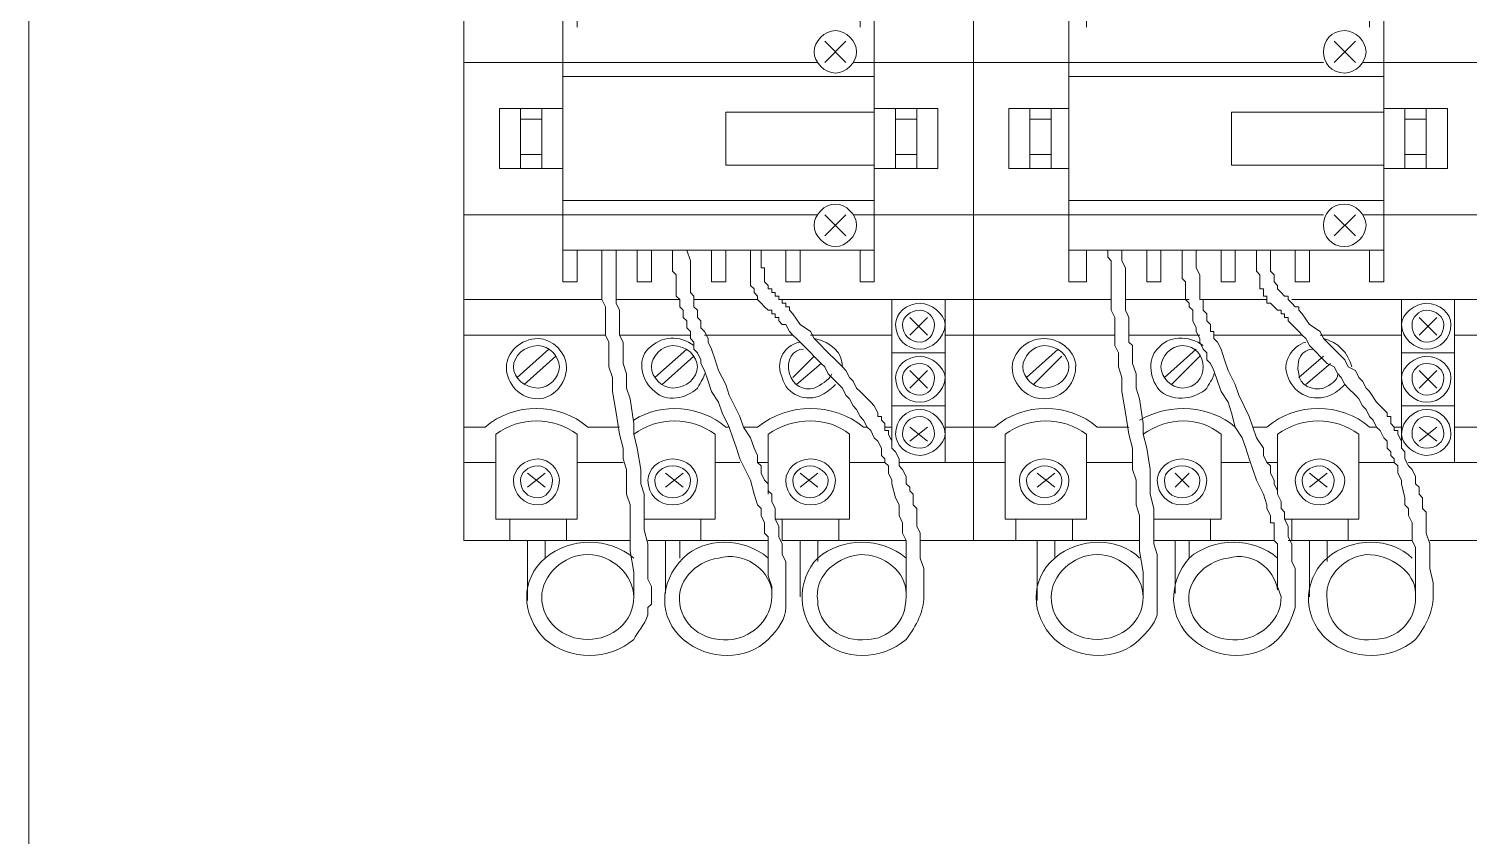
# Model space of a CAD drawing. Header units: millimetres. Extents: x 1004 to 59588, y 686 to 38112.
# Drawn here: x 27341.3 to 27580.8, y 7304.7 to 7438.8 of the extents above; entities that cross this region are included whole.
import ezdxf

# ---------------------------------------------------------------- set-up
doc = ezdxf.new("R2010")
doc.units = ezdxf.units.MM
doc.layers.add('PDF10_Geometry', color=7, linetype='Continuous')

msp = doc.modelspace()

# ---------------------------------------------------------------- linework, layer by layer
at = {"layer": 'PDF10_Geometry', "lineweight": 0}
for points in [[(28371.93, 8470.9), (28371.93, 6751.49), (27341.34, 6751.49), (27341.34, 8470.9)], [(27464.28, 7361.49), (27464.28, 7371.49)]]:
    msp.add_lwpolyline(points, close=True, dxfattribs=at)
for points in [[(27489.58, 7499.14), (27490.16, 7497.96), (27490.16, 7497.37), (27490.16, 7496.78), (27490.16, 7496.2), (27490.16, 7495.61), (27490.16, 7495.02), (27490.16, 7493.84), (27490.16, 7492.67), (27490.16, 7491.49), (27489.58, 7490.31), (27489.58, 7488.55), (27489.58, 7487.37), (27498.4, 7487.37), (27498.4, 7353.84), (27489.58, 7353.84)], [(27574.28, 7499.14), (27574.28, 7497.96), (27574.87, 7497.96), (27574.87, 7497.37), (27574.87, 7496.78), (27574.87, 7496.2), (27574.87, 7495.61), (27574.87, 7495.02), (27574.87, 7493.84), (27574.87, 7492.67), (27574.28, 7491.49), (27574.28, 7490.31), (27574.28, 7488.55), (27574.28, 7487.37), (27583.1, 7487.37), (27583.1, 7353.84), (27574.28, 7353.84)], [(27441.34, 7487.37), (27413.69, 7487.37), (27413.69, 7353.84), (27441.34, 7353.84)], [(27526.05, 7487.37), (27498.4, 7487.37), (27498.4, 7353.84), (27526.05, 7353.84)], [(27432.52, 7439.14), (27432.52, 7444.43), (27430.16, 7444.43), (27430.16, 7396.78), (27432.52, 7396.78), (27432.52, 7402.08)], [(27479.58, 7439.14), (27479.58, 7444.43), (27481.93, 7444.43), (27481.93, 7396.78), (27479.58, 7396.78), (27479.58, 7402.08)], [(27517.22, 7439.14), (27517.22, 7444.43), (27514.28, 7444.43), (27514.28, 7396.78), (27517.22, 7396.78), (27517.22, 7402.08)], [(27564.28, 7439.14), (27564.28, 7444.43), (27566.63, 7444.43), (27566.63, 7396.78), (27564.28, 7396.78), (27564.28, 7402.08)], [(27473.69, 7436.78), (27477.22, 7433.25)], [(27473.69, 7433.25), (27477.22, 7436.78)], [(27558.4, 7436.78), (27561.93, 7433.25)], [(27558.4, 7433.25), (27561.93, 7436.78)], [(27413.69, 7433.25), (27472.52, 7433.25)], [(27478.4, 7433.25), (27498.4, 7433.25), (27556.63, 7433.25)], [(27563.1, 7433.25), (27583.1, 7433.25), (27641.34, 7433.25)], [(27430.16, 7430.9), (27481.93, 7430.9)], [(27514.28, 7430.9), (27566.63, 7430.9)], [(27430.16, 7415.61), (27419.58, 7415.61), (27419.58, 7425.61), (27430.16, 7425.61)], [(27423.1, 7425.61), (27423.1, 7415.61)], [(27426.63, 7425.61), (27426.63, 7415.61)], [(27481.93, 7425.02), (27457.22, 7425.02), (27457.22, 7416.2), (27481.93, 7416.2)], [(27481.93, 7425.61), (27492.52, 7425.61), (27492.52, 7415.61), (27481.93, 7415.61)], [(27485.46, 7425.61), (27485.46, 7415.61)], [(27488.99, 7425.61), (27488.99, 7415.61)], [(27514.28, 7415.61), (27504.28, 7415.61), (27504.28, 7425.61), (27514.28, 7425.61)], [(27507.81, 7425.61), (27507.81, 7415.61)], [(27511.34, 7425.61), (27511.34, 7415.61)], [(27566.63, 7425.02), (27541.34, 7425.02), (27541.34, 7416.2), (27566.63, 7416.2)], [(27566.63, 7425.61), (27577.22, 7425.61), (27577.22, 7415.61), (27566.63, 7415.61)], [(27570.16, 7425.61), (27570.16, 7415.61)], [(27573.69, 7425.61), (27573.69, 7415.61)], [(27423.1, 7423.84), (27426.63, 7423.84)], [(27485.46, 7423.84), (27488.99, 7423.84)], [(27507.81, 7423.84), (27511.34, 7423.84)], [(27570.16, 7423.84), (27573.69, 7423.84)], [(27423.1, 7417.96), (27426.63, 7417.96)], [(27485.46, 7417.96), (27488.99, 7417.96)], [(27507.81, 7417.96), (27511.34, 7417.96)], [(27570.16, 7417.96), (27573.69, 7417.96)], [(27430.16, 7410.31), (27481.93, 7410.31)], [(27514.28, 7410.31), (27566.63, 7410.31)], [(27413.69, 7407.96), (27472.52, 7407.96)], [(27473.69, 7407.96), (27477.22, 7404.43)], [(27473.69, 7404.43), (27477.22, 7407.96)], [(27478.4, 7407.96), (27498.4, 7407.96), (27556.63, 7407.96)], [(27558.4, 7407.96), (27561.93, 7404.43)], [(27558.4, 7404.43), (27561.93, 7407.96)], [(27563.1, 7407.96), (27583.1, 7407.96), (27641.34, 7407.96)], [(27413.69, 7393.84), (27436.63, 7393.84), (27436.63, 7395.61), (27436.63, 7396.2), (27436.63, 7396.78), (27436.63, 7397.96), (27436.63, 7398.55), (27436.63, 7399.14), (27436.63, 7400.31), (27436.63, 7400.9), (27436.63, 7401.49), (27436.63, 7402.08)], [(27430.16, 7402.08), (27481.93, 7402.08)], [(27448.4, 7402.08), (27448.4, 7400.9), (27448.4, 7400.31), (27448.4, 7399.73), (27448.4, 7399.14), (27448.4, 7398.55), (27448.99, 7397.96), (27448.99, 7397.37), (27448.99, 7396.78), (27448.99, 7396.2), (27448.99, 7395.61), (27448.99, 7394.43), (27449.58, 7393.84), (27438.99, 7393.84), (27438.99, 7394.43), (27438.99, 7395.02), (27438.99, 7395.61), (27438.99, 7396.2), (27438.99, 7396.78), (27438.99, 7397.37), (27438.99, 7397.96), (27438.99, 7399.14), (27438.99, 7400.31), (27438.99, 7402.08)], [(27442.52, 7402.08), (27442.52, 7396.78), (27444.87, 7396.78), (27444.87, 7402.08)], [(27461.34, 7402.08), (27461.34, 7400.9), (27461.34, 7400.31), (27461.34, 7399.73), (27461.34, 7399.14), (27461.34, 7398.55), (27461.34, 7397.96), (27461.34, 7397.37), (27461.34, 7396.78), (27461.34, 7396.2), (27461.93, 7395.61), (27461.93, 7395.02), (27462.52, 7394.43), (27462.52, 7393.84), (27451.93, 7393.84), (27451.93, 7394.43), (27451.34, 7395.02), (27451.34, 7395.61), (27451.34, 7396.2), (27451.34, 7396.78), (27451.34, 7397.37), (27451.34, 7397.96), (27451.34, 7399.14), (27451.34, 7400.31), (27450.75, 7402.08)], [(27454.87, 7402.08), (27454.87, 7396.78), (27457.22, 7396.78), (27457.22, 7402.08)], [(27520.75, 7402.08), (27520.75, 7401.49), (27520.75, 7400.9), (27521.34, 7400.31), (27521.34, 7399.14), (27521.34, 7398.55), (27521.34, 7397.96), (27521.34, 7396.78), (27521.34, 7396.2), (27521.34, 7395.61), (27521.34, 7393.84), (27498.4, 7393.84), (27466.63, 7393.84), (27466.05, 7393.84), (27466.05, 7394.43), (27465.46, 7394.43), (27465.46, 7395.02), (27464.87, 7395.02), (27464.87, 7395.61), (27464.28, 7395.61), (27464.28, 7396.2), (27463.69, 7396.78), (27463.69, 7397.37), (27463.69, 7397.96), (27463.69, 7398.55), (27463.69, 7399.14), (27463.1, 7399.14), (27463.1, 7399.73), (27463.1, 7400.31), (27463.1, 7400.9), (27463.1, 7402.08)], [(27467.22, 7402.08), (27467.22, 7396.78), (27469.58, 7396.78), (27469.58, 7402.08)], [(27514.28, 7402.08), (27566.63, 7402.08)], [(27523.1, 7402.08), (27523.1, 7400.31), (27523.69, 7399.14), (27523.69, 7397.96), (27523.69, 7397.37), (27523.69, 7396.78), (27523.69, 7396.2), (27523.69, 7395.61), (27523.69, 7395.02), (27523.69, 7394.43), (27523.69, 7393.84), (27534.28, 7393.84)], [(27527.22, 7402.08), (27527.22, 7396.78), (27529.58, 7396.78), (27529.58, 7402.08)], [(27528.4, 7353.84), (27548.4, 7353.84), (27548.4, 7354.43), (27548.4, 7355.02), (27548.4, 7355.61), (27548.4, 7356.2), (27548.4, 7356.78), (27547.81, 7356.78), (27547.81, 7357.96), (27547.22, 7359.14), (27547.22, 7359.73), (27546.63, 7361.49), (27545.46, 7363.84), (27544.28, 7367.37), (27543.69, 7369.14), (27543.1, 7370.9), (27541.93, 7372.67), (27541.34, 7375.02), (27540.75, 7376.78), (27539.58, 7378.55), (27538.99, 7380.31), (27538.4, 7382.08), (27537.81, 7383.25), (27537.22, 7383.84), (27537.22, 7385.02), (27536.63, 7385.61), (27536.05, 7386.78), (27536.05, 7387.37), (27535.46, 7388.55), (27535.46, 7389.14), (27534.87, 7390.31), (27534.87, 7390.9), (27534.87, 7392.08), (27534.28, 7392.67), (27534.28, 7393.25), (27533.69, 7393.84), (27533.69, 7394.43), (27533.69, 7395.61), (27533.69, 7396.2), (27533.69, 7396.78), (27533.1, 7397.37), (27533.1, 7397.96), (27533.1, 7398.55), (27533.1, 7399.14), (27533.1, 7399.73), (27533.1, 7400.31), (27533.1, 7400.9), (27533.1, 7402.08)], [(27545.46, 7402.08), (27545.46, 7400.9), (27545.46, 7400.31), (27545.46, 7399.73), (27545.46, 7399.14), (27545.46, 7398.55), (27546.05, 7397.96), (27546.05, 7397.37), (27546.05, 7396.78), (27546.05, 7396.2), (27546.05, 7395.61), (27546.63, 7395.61), (27546.63, 7395.02), (27546.63, 7394.43), (27547.22, 7394.43), (27547.22, 7393.84), (27536.63, 7393.84), (27536.05, 7393.84), (27536.05, 7394.43), (27536.05, 7395.02), (27536.05, 7395.61), (27536.05, 7396.2), (27536.05, 7396.78), (27536.05, 7397.37), (27536.05, 7397.96), (27535.46, 7399.14), (27535.46, 7400.31), (27535.46, 7402.08)], [(27539.58, 7402.08), (27539.58, 7396.78), (27541.93, 7396.78), (27541.93, 7402.08)], [(27569.58, 7393.84), (27569.58, 7370.31), (27568.99, 7371.49), (27568.99, 7372.08), (27568.4, 7372.08), (27568.4, 7372.67), (27567.81, 7373.25), (27567.81, 7373.84), (27567.81, 7374.43), (27567.22, 7374.43), (27567.22, 7375.02), (27566.05, 7376.2), (27565.46, 7376.78), (27564.28, 7378.55), (27563.69, 7379.14), (27563.1, 7380.31), (27562.52, 7380.9), (27561.93, 7382.08), (27560.75, 7382.67), (27560.16, 7383.84), (27558.99, 7385.02), (27557.22, 7386.78), (27556.63, 7387.37), (27556.05, 7388.55), (27554.28, 7389.73), (27553.1, 7391.49), (27552.52, 7392.08), (27552.52, 7392.67), (27551.93, 7392.67), (27551.34, 7393.25), (27550.75, 7393.84), (27550.75, 7394.43), (27550.16, 7394.43), (27549.58, 7395.02), (27548.99, 7395.61), (27548.99, 7396.2), (27548.4, 7396.78), (27548.4, 7397.37), (27548.4, 7397.96), (27547.81, 7398.55), (27547.81, 7399.14), (27547.81, 7399.73), (27547.81, 7400.31), (27547.81, 7400.9), (27547.81, 7402.08)], [(27551.34, 7393.84), (27583.1, 7393.84), (27606.05, 7393.84), (27606.05, 7395.61), (27606.05, 7396.2), (27606.05, 7396.78), (27606.05, 7397.96), (27605.46, 7398.55), (27605.46, 7399.14), (27605.46, 7400.31), (27605.46, 7400.9), (27605.46, 7401.49), (27605.46, 7402.08)], [(27551.93, 7402.08), (27551.93, 7396.78), (27554.28, 7396.78), (27554.28, 7402.08)], [(27448.4, 7398.55), (27448.4, 7398.55)], [(27461.34, 7399.14), (27461.34, 7399.14)], [(27533.1, 7398.55), (27533.1, 7398.55)], [(27545.46, 7399.14), (27545.46, 7399.14)], [(27547.81, 7399.14), (27547.81, 7399.14)], [(27438.99, 7396.2), (27438.99, 7396.2)], [(27448.99, 7397.37), (27448.99, 7397.37)], [(27448.99, 7396.2), (27448.99, 7396.2)], [(27464.28, 7396.2), (27464.28, 7396.2)], [(27464.28, 7396.2), (27464.28, 7396.2)], [(27523.69, 7396.2), (27523.69, 7396.2)], [(27533.1, 7397.37), (27533.1, 7397.37)], [(27533.69, 7396.2), (27533.69, 7396.2)], [(27548.99, 7396.2), (27548.99, 7396.2)], [(27548.99, 7396.2), (27548.99, 7396.2)], [(27413.69, 7387.96), (27437.22, 7387.96), (27437.22, 7388.55), (27437.22, 7389.73), (27437.22, 7390.31), (27437.22, 7390.9), (27437.22, 7392.08), (27437.22, 7392.67), (27436.63, 7393.84)], [(27438.99, 7393.84), (27438.99, 7393.25), (27439.58, 7392.08), (27439.58, 7390.9), (27439.58, 7390.31), (27439.58, 7389.73), (27439.58, 7389.14), (27439.58, 7388.55), (27439.58, 7387.96), (27451.34, 7387.96)], [(27444.28, 7353.84), (27464.28, 7353.84), (27464.28, 7354.43), (27463.69, 7355.02), (27463.69, 7355.61), (27463.69, 7356.2), (27463.69, 7356.78), (27463.1, 7357.96), (27463.1, 7359.14), (27462.52, 7359.73), (27461.93, 7361.49), (27461.34, 7363.84), (27459.58, 7367.37), (27458.99, 7369.14), (27458.4, 7370.9), (27457.81, 7372.67), (27456.63, 7375.02), (27456.05, 7376.78), (27454.87, 7378.55), (27454.28, 7380.31), (27453.69, 7382.08), (27453.1, 7383.25), (27453.1, 7383.84), (27452.52, 7385.02), (27451.93, 7385.61), (27451.93, 7386.78), (27451.34, 7387.37), (27451.34, 7388.55), (27450.75, 7389.14), (27450.75, 7390.31), (27450.16, 7390.9), (27450.16, 7392.08), (27449.58, 7392.67), (27449.58, 7393.25), (27449.58, 7393.84)], [(27451.34, 7395.02), (27451.34, 7395.02)], [(27451.93, 7393.84), (27451.93, 7393.25), (27451.93, 7392.67), (27452.52, 7392.08), (27452.52, 7391.49), (27452.52, 7390.9), (27453.1, 7390.31), (27453.1, 7389.73), (27453.1, 7389.14), (27453.69, 7388.55), (27454.28, 7387.37), (27454.28, 7386.78), (27454.87, 7385.61), (27455.46, 7383.84), (27456.05, 7382.08), (27457.22, 7379.73), (27457.81, 7377.96), (27459.58, 7374.43), (27460.16, 7372.67), (27461.34, 7370.9), (27461.93, 7369.14), (27462.52, 7367.96), (27462.52, 7366.78), (27464.28, 7366.78)], [(27451.93, 7393.84), (27451.93, 7393.84)], [(27453.69, 7387.96), (27468.4, 7387.96), (27467.81, 7388.55), (27467.22, 7389.73), (27466.63, 7389.73), (27466.05, 7390.31), (27466.05, 7390.9), (27465.46, 7390.9), (27465.46, 7391.49), (27464.87, 7391.49), (27464.87, 7392.08), (27464.28, 7392.08), (27463.69, 7392.67), (27463.1, 7393.25), (27462.52, 7393.84)], [(27461.93, 7395.61), (27461.93, 7395.61)], [(27462.52, 7394.43), (27462.52, 7394.43)], [(27464.28, 7395.61), (27464.28, 7395.61)], [(27464.87, 7395.61), (27464.87, 7395.61)], [(27464.87, 7395.02), (27464.87, 7395.02)], [(27464.87, 7395.02), (27464.87, 7395.02)], [(27465.46, 7394.43), (27465.46, 7394.43)], [(27466.05, 7394.43), (27466.05, 7394.43)], [(27466.05, 7393.84), (27466.05, 7393.84)], [(27484.87, 7393.84), (27484.87, 7370.31), (27484.28, 7371.49), (27484.28, 7372.08), (27483.69, 7372.08), (27483.69, 7372.67), (27483.69, 7373.25), (27483.1, 7373.84), (27483.1, 7374.43), (27482.52, 7374.43), (27482.52, 7375.02), (27481.93, 7376.2), (27481.34, 7376.78), (27479.58, 7378.55), (27478.99, 7379.14), (27478.4, 7380.31), (27477.81, 7380.9), (27477.22, 7382.08), (27476.63, 7382.67), (27475.46, 7383.84), (27474.28, 7385.02), (27472.52, 7386.78), (27471.93, 7387.37), (27471.34, 7388.55), (27469.58, 7389.73), (27468.4, 7391.49), (27467.81, 7392.08), (27467.81, 7392.67), (27467.22, 7392.67), (27467.22, 7393.25), (27466.63, 7393.25), (27466.63, 7393.84)], [(27493.69, 7387.96), (27498.4, 7387.96), (27521.93, 7387.96), (27521.93, 7388.55), (27521.93, 7389.73), (27521.93, 7390.31), (27521.93, 7390.9), (27521.34, 7392.08), (27521.34, 7392.67), (27521.34, 7393.84)], [(27493.69, 7393.84), (27493.69, 7366.78)], [(27523.69, 7393.84), (27523.69, 7393.25), (27523.69, 7392.08), (27524.28, 7390.9), (27524.28, 7390.31), (27524.28, 7389.73), (27524.28, 7389.14), (27524.28, 7388.55), (27524.28, 7387.96), (27536.05, 7387.96)], [(27536.05, 7395.02), (27536.05, 7395.02)], [(27536.63, 7393.84), (27536.63, 7393.25), (27536.63, 7392.67), (27536.63, 7392.08), (27537.22, 7391.49), (27537.22, 7390.9), (27537.22, 7390.31), (27537.81, 7389.73), (27537.81, 7389.14), (27537.81, 7388.55), (27538.4, 7388.55), (27538.4, 7387.37), (27538.99, 7386.78), (27539.58, 7385.61), (27540.16, 7383.84), (27540.75, 7382.08), (27541.93, 7379.73), (27542.52, 7377.96), (27544.28, 7374.43), (27544.87, 7372.67), (27545.46, 7370.9), (27546.63, 7369.14), (27546.63, 7367.96), (27547.22, 7366.78), (27548.99, 7366.78)], [(27538.4, 7387.96), (27553.1, 7387.96), (27552.52, 7388.55), (27551.34, 7389.73), (27550.75, 7390.31), (27550.75, 7390.9), (27550.16, 7390.9), (27550.16, 7391.49), (27549.58, 7391.49), (27549.58, 7392.08), (27548.99, 7392.08), (27548.4, 7392.67), (27547.81, 7393.25), (27547.22, 7393.25), (27547.22, 7393.84)], [(27548.99, 7395.61), (27548.99, 7395.61)], [(27548.99, 7395.61), (27548.99, 7395.61)], [(27548.99, 7395.61), (27548.99, 7395.61)], [(27549.58, 7395.02), (27549.58, 7395.02)], [(27549.58, 7395.02), (27549.58, 7395.02)], [(27549.58, 7395.02), (27549.58, 7395.02)], [(27550.16, 7394.43), (27550.16, 7394.43)], [(27550.75, 7394.43), (27550.75, 7394.43)], [(27550.75, 7393.84), (27550.75, 7393.84)], [(27550.75, 7393.84), (27550.75, 7393.84)], [(27578.4, 7387.96), (27583.1, 7387.96), (27606.63, 7387.96), (27606.63, 7388.55), (27606.63, 7389.73), (27606.05, 7390.31), (27606.05, 7390.9), (27606.05, 7392.08), (27606.05, 7392.67), (27606.05, 7393.84)], [(27578.4, 7393.84), (27578.4, 7366.78)], [(27449.58, 7393.25), (27449.58, 7393.25)], [(27451.93, 7393.25), (27451.93, 7393.25)], [(27463.1, 7393.25), (27463.1, 7393.25)], [(27463.1, 7393.25), (27463.1, 7393.25)], [(27463.69, 7392.67), (27463.69, 7392.67)], [(27464.28, 7392.08), (27464.28, 7392.08)], [(27534.28, 7393.25), (27534.28, 7393.25)], [(27536.63, 7393.25), (27536.63, 7393.25)], [(27547.81, 7393.25), (27547.81, 7393.25)], [(27548.4, 7392.67), (27548.4, 7392.67)], [(27548.99, 7392.08), (27548.99, 7392.08)], [(27551.34, 7393.25), (27551.34, 7393.25)], [(27452.52, 7390.9), (27452.52, 7390.9)], [(27453.1, 7389.73), (27453.1, 7389.73)], [(27487.81, 7390.9), (27490.75, 7387.96)], [(27487.81, 7387.96), (27490.75, 7390.9)], [(27537.22, 7390.9), (27537.22, 7390.9)], [(27537.81, 7389.73), (27537.81, 7389.73)], [(27551.34, 7389.73), (27551.34, 7389.73)], [(27572.52, 7390.9), (27575.46, 7387.96)], [(27572.52, 7387.96), (27575.46, 7390.9)], [(27437.22, 7387.96), (27437.81, 7386.78), (27437.81, 7386.2), (27437.81, 7385.02), (27437.81, 7384.43), (27437.81, 7382.67), (27438.4, 7380.9), (27438.4, 7378.55), (27438.99, 7375.02), (27439.58, 7371.49), (27440.16, 7369.14), (27440.16, 7367.37), (27440.75, 7365.61), (27440.75, 7363.84), (27440.75, 7361.49), (27441.34, 7359.73), (27441.34, 7357.96), (27441.34, 7356.2), (27441.34, 7354.43), (27441.34, 7352.08), (27441.93, 7348.55), (27441.93, 7344.43)], [(27439.58, 7387.96), (27440.16, 7386.78), (27440.16, 7386.2), (27440.16, 7385.02), (27440.16, 7384.43), (27440.16, 7383.25), (27440.75, 7381.49), (27440.75, 7379.14), (27441.34, 7377.37), (27441.93, 7373.25), (27441.93, 7371.49), (27442.52, 7369.14), (27443.1, 7365.61), (27443.1, 7363.25), (27443.69, 7361.49), (27443.69, 7359.14), (27443.69, 7357.37), (27443.69, 7355.61), (27444.28, 7353.25), (27444.28, 7351.49), (27444.28, 7350.31), (27444.28, 7349.14), (27444.28, 7348.55), (27444.28, 7347.37), (27444.87, 7346.2), (27444.87, 7345.61), (27444.87, 7345.02), (27444.87, 7344.43), (27444.87, 7343.84), (27444.87, 7343.25), (27444.28, 7342.67), (27444.28, 7342.08), (27444.28, 7341.49)], [(27453.69, 7388.55), (27453.69, 7388.55)], [(27468.99, 7379.73), (27473.1, 7383.25), (27470.16, 7386.2), (27468.99, 7387.37), (27468.4, 7387.96)], [(27471.34, 7387.96), (27484.87, 7387.96)], [(27521.93, 7387.96), (27521.93, 7386.78), (27521.93, 7386.2), (27522.52, 7385.02), (27522.52, 7384.43), (27522.52, 7382.67), (27523.1, 7380.9), (27523.1, 7378.55), (27523.69, 7375.02), (27524.28, 7371.49), (27524.87, 7369.14), (27524.87, 7367.37), (27524.87, 7365.61), (27525.46, 7363.84), (27525.46, 7361.49), (27525.46, 7359.73), (27526.05, 7357.96), (27526.05, 7356.2), (27526.05, 7354.43), (27526.05, 7352.08), (27526.63, 7348.55), (27526.63, 7344.43)], [(27524.28, 7387.96), (27524.28, 7386.78), (27524.87, 7386.2), (27524.87, 7385.02), (27524.87, 7384.43), (27524.87, 7383.25), (27525.46, 7381.49), (27525.46, 7379.14), (27526.05, 7377.37), (27526.63, 7373.25), (27526.63, 7371.49), (27527.22, 7369.14), (27527.81, 7365.61), (27527.81, 7363.25), (27527.81, 7361.49), (27528.4, 7359.14), (27528.4, 7357.37), (27528.4, 7355.61), (27528.4, 7353.25), (27528.99, 7351.49), (27528.99, 7350.31), (27528.99, 7349.14), (27528.99, 7348.55), (27528.99, 7347.37), (27528.99, 7346.2), (27528.99, 7345.61), (27528.99, 7345.02), (27528.99, 7344.43), (27528.99, 7343.84), (27528.99, 7343.25), (27528.99, 7342.67), (27528.99, 7342.08), (27528.99, 7341.49)], [(27562.52, 7366.78), (27568.4, 7366.78), (27568.4, 7367.37), (27567.81, 7367.96), (27567.81, 7368.55), (27567.22, 7369.14), (27567.22, 7370.31), (27566.63, 7370.9), (27566.05, 7372.08), (27565.46, 7372.67), (27564.28, 7372.67), (27565.46, 7372.67), (27564.87, 7373.84), (27564.28, 7374.43), (27563.69, 7375.61), (27563.1, 7376.2), (27562.52, 7377.37), (27561.93, 7377.96), (27560.75, 7379.14), (27560.16, 7379.73), (27559.58, 7380.9), (27558.99, 7381.49), (27558.4, 7382.67), (27557.22, 7383.25), (27554.28, 7386.2), (27553.69, 7387.37), (27553.1, 7387.96)], [(27556.05, 7387.96), (27569.58, 7387.96)], [(27422.52, 7380.9), (27427.81, 7385.61)], [(27423.69, 7379.73), (27428.99, 7384.43)], [(27445.46, 7380.9), (27450.75, 7385.61)], [(27446.63, 7379.73), (27451.93, 7384.43)], [(27468.4, 7380.9), (27471.93, 7384.43)], [(27484.87, 7385.02), (27493.69, 7385.02)], [(27507.22, 7380.9), (27512.52, 7385.61)], [(27508.4, 7379.73), (27513.1, 7384.43)], [(27530.16, 7380.9), (27535.46, 7385.61)], [(27531.34, 7379.73), (27536.05, 7384.43)], [(27552.52, 7380.9), (27556.63, 7384.43)], [(27569.58, 7385.02), (27578.4, 7385.02)], [(27477.81, 7366.78), (27483.69, 7366.78), (27483.69, 7367.37), (27483.1, 7367.96), (27483.1, 7368.55), (27483.1, 7369.14), (27482.52, 7370.31), (27481.93, 7370.9), (27481.34, 7372.08), (27480.75, 7372.67), (27480.16, 7372.67), (27480.75, 7372.67), (27480.16, 7373.84), (27479.58, 7374.43), (27478.99, 7375.61), (27478.4, 7376.2), (27477.81, 7377.37), (27477.22, 7377.96), (27476.63, 7379.14), (27476.05, 7379.73), (27474.87, 7380.9), (27474.28, 7381.49), (27473.69, 7382.67), (27473.1, 7383.25)], [(27487.81, 7382.08), (27490.75, 7379.14)], [(27487.81, 7379.14), (27490.75, 7382.08)], [(27553.69, 7379.73), (27557.81, 7383.25)], [(27572.52, 7382.08), (27575.46, 7379.14)], [(27572.52, 7379.14), (27575.46, 7382.08)], [(27484.87, 7376.2), (27493.69, 7376.2)], [(27569.58, 7376.2), (27578.4, 7376.2)], [(27413.69, 7372.67), (27417.22, 7372.67)], [(27434.28, 7372.67), (27439.58, 7372.67)], [(27457.22, 7372.67), (27457.81, 7372.67)], [(27483.69, 7372.67), (27484.87, 7372.67)], [(27487.81, 7372.67), (27490.75, 7370.31)], [(27487.81, 7370.31), (27490.75, 7372.67)], [(27493.69, 7372.67), (27498.4, 7372.67), (27501.93, 7372.67)], [(27518.99, 7372.67), (27524.28, 7372.67)], [(27541.93, 7372.67), (27541.93, 7372.67)], [(27544.87, 7372.67), (27547.22, 7372.67)], [(27568.4, 7372.67), (27569.58, 7372.67)], [(27572.52, 7372.67), (27575.46, 7370.31)], [(27572.52, 7370.31), (27575.46, 7372.67)], [(27418.99, 7371.49), (27418.99, 7371.49)], [(27464.28, 7371.49), (27464.28, 7371.49)], [(27465.46, 7357.37), (27477.81, 7357.37), (27477.81, 7371.49)], [(27484.87, 7370.31), (27484.87, 7369.14), (27485.46, 7368.55), (27486.05, 7367.37), (27486.05, 7366.2), (27486.63, 7365.61), (27487.22, 7364.43), (27487.22, 7363.25), (27487.81, 7362.67), (27487.81, 7362.08), (27488.4, 7361.49), (27488.4, 7360.9), (27488.4, 7360.31), (27488.4, 7359.73), (27488.99, 7359.14), (27488.99, 7358.55), (27488.99, 7357.37), (27488.99, 7356.2), (27489.58, 7355.02), (27489.58, 7353.25), (27489.58, 7350.9), (27490.16, 7349.14), (27490.16, 7346.78), (27490.16, 7344.43)], [(27503.69, 7371.49), (27503.69, 7371.49)], [(27539.58, 7371.49), (27539.58, 7357.37), (27528.4, 7357.37)], [(27547.22, 7366.78), (27547.81, 7366.2), (27547.81, 7365.02), (27548.4, 7363.84), (27548.4, 7363.25), (27548.99, 7362.08), (27548.99, 7361.49), (27548.99, 7371.49), (27548.99, 7361.49), (27549.58, 7360.31), (27549.58, 7359.14), (27550.16, 7358.55), (27550.16, 7357.37), (27550.75, 7356.2), (27550.75, 7355.61), (27550.75, 7354.43), (27551.34, 7353.25), (27551.34, 7352.67), (27551.34, 7351.49), (27551.34, 7350.31), (27551.93, 7349.14), (27551.93, 7348.55), (27551.93, 7347.37), (27551.93, 7346.2), (27551.93, 7345.61), (27551.93, 7345.02), (27551.93, 7344.43), (27551.93, 7343.84), (27551.93, 7343.25), (27551.93, 7342.67)], [(27548.99, 7371.49), (27548.99, 7371.49)], [(27569.58, 7370.31), (27569.58, 7369.14), (27570.16, 7368.55), (27570.16, 7367.37), (27570.75, 7366.2), (27571.34, 7365.61), (27571.93, 7364.43), (27571.93, 7363.25), (27572.52, 7362.67), (27572.52, 7362.08), (27572.52, 7361.49), (27573.1, 7360.9), (27573.1, 7360.31), (27573.1, 7359.73), (27573.1, 7359.14), (27573.69, 7358.55), (27573.69, 7357.37), (27573.69, 7356.2), (27573.69, 7355.02), (27574.28, 7353.25), (27574.28, 7350.9), (27574.28, 7349.14), (27574.87, 7346.78), (27574.87, 7344.43)], [(27483.69, 7367.37), (27483.69, 7367.37)], [(27568.4, 7367.37), (27568.4, 7367.37)], [(27413.69, 7366.78), (27418.99, 7366.78)], [(27424.28, 7365.02), (27427.22, 7362.67)], [(27424.28, 7362.67), (27427.22, 7365.02)], [(27432.52, 7366.78), (27440.16, 7366.78)], [(27447.22, 7365.02), (27450.16, 7362.67)], [(27447.22, 7362.67), (27450.16, 7365.02)], [(27455.46, 7366.78), (27459.58, 7366.78)], [(27462.52, 7366.78), (27463.1, 7366.2), (27463.1, 7365.02), (27463.69, 7363.84), (27464.28, 7363.25), (27464.28, 7362.08), (27464.87, 7361.49), (27464.87, 7360.31), (27465.46, 7359.14), (27465.46, 7358.55), (27465.46, 7357.37), (27466.05, 7356.2), (27466.05, 7355.61), (27466.05, 7354.43), (27466.63, 7353.25), (27466.63, 7352.67), (27466.63, 7351.49), (27467.22, 7350.31), (27467.22, 7349.14), (27467.22, 7348.55), (27467.22, 7347.37), (27467.22, 7346.2), (27467.22, 7345.61), (27467.22, 7345.02), (27467.22, 7344.43), (27467.22, 7343.84), (27467.22, 7343.25), (27467.22, 7342.67)], [(27466.63, 7357.37), (27466.63, 7353.84), (27487.22, 7353.84), (27486.63, 7355.02), (27486.63, 7355.61), (27486.63, 7356.78), (27486.05, 7357.96), (27486.05, 7359.14), (27486.05, 7359.73), (27485.46, 7360.9), (27484.87, 7363.25), (27484.87, 7363.84), (27484.28, 7365.02), (27484.28, 7366.2), (27483.69, 7366.78)], [(27469.58, 7365.02), (27472.52, 7362.67)], [(27469.58, 7362.67), (27472.52, 7365.02)], [(27486.05, 7366.78), (27498.4, 7366.78), (27503.69, 7366.78)], [(27508.99, 7365.02), (27511.93, 7362.67)], [(27508.99, 7362.67), (27511.93, 7365.02)], [(27517.22, 7366.78), (27524.87, 7366.78)], [(27531.93, 7365.02), (27534.28, 7362.67)], [(27531.93, 7362.67), (27534.28, 7365.02)], [(27539.58, 7366.78), (27544.28, 7366.78)], [(27550.75, 7353.84), (27571.34, 7353.84), (27571.34, 7355.02), (27571.34, 7355.61), (27571.34, 7356.78), (27570.75, 7357.96), (27570.75, 7359.14), (27570.16, 7359.73), (27570.16, 7360.9), (27569.58, 7363.25), (27569.58, 7363.84), (27568.99, 7365.02), (27568.99, 7366.2), (27568.4, 7366.78)], [(27554.28, 7365.02), (27557.22, 7362.67)], [(27554.28, 7362.67), (27557.22, 7365.02)], [(27570.75, 7366.78), (27583.1, 7366.78), (27588.4, 7366.78)], [(27421.34, 7357.37), (27421.34, 7353.84)], [(27430.75, 7357.37), (27430.75, 7353.84)], [(27453.1, 7357.37), (27453.1, 7353.84)], [(27463.69, 7356.78), (27463.69, 7356.78)], [(27476.05, 7357.37), (27476.05, 7353.84)], [(27505.46, 7357.37), (27505.46, 7353.84)], [(27514.87, 7357.37), (27514.87, 7353.84)], [(27537.81, 7357.37), (27537.81, 7353.84)], [(27551.34, 7357.37), (27551.34, 7353.84)], [(27560.75, 7357.37), (27560.75, 7353.84)], [(27424.28, 7353.84), (27424.28, 7343.84)], [(27427.22, 7353.84), (27427.22, 7350.9)], [(27447.22, 7353.84), (27447.22, 7345.02)], [(27449.58, 7353.84), (27449.58, 7350.9)], [(27464.28, 7353.84), (27464.28, 7353.25), (27464.28, 7352.08), (27464.28, 7350.31), (27464.28, 7347.96), (27464.87, 7346.2), (27464.87, 7344.43)], [(27469.58, 7353.84), (27469.58, 7344.43)], [(27472.52, 7353.84), (27472.52, 7350.31)], [(27487.22, 7353.84), (27487.22, 7352.67), (27487.22, 7351.49), (27487.22, 7350.31), (27487.22, 7348.55), (27487.22, 7344.43)], [(27508.99, 7353.84), (27508.99, 7343.84)], [(27511.93, 7353.84), (27511.93, 7350.9)], [(27531.93, 7353.84), (27531.93, 7345.02)], [(27534.28, 7353.84), (27534.28, 7350.9)], [(27548.4, 7353.84), (27548.99, 7353.25), (27548.99, 7352.08), (27548.99, 7350.31), (27548.99, 7347.96), (27548.99, 7346.2), (27549.58, 7344.43)], [(27554.28, 7353.84), (27554.28, 7344.43)], [(27557.22, 7353.84), (27557.22, 7350.31)], [(27571.34, 7353.84), (27571.93, 7352.67), (27571.93, 7351.49), (27571.93, 7350.31), (27571.93, 7348.55), (27571.93, 7344.43)], [(27444.87, 7345.02), (27444.87, 7345.02)], [(27467.22, 7345.61), (27467.22, 7345.61)], [(27528.99, 7345.02), (27528.99, 7345.02)], [(27551.93, 7345.61), (27551.93, 7345.61)], [(27467.22, 7343.25), (27467.22, 7343.25)], [(27551.93, 7343.25), (27551.93, 7343.25)]]:
    msp.add_lwpolyline(points, dxfattribs=at)
for points in [[(27460.16, 7372.67), (27462.52, 7372.67, -0.35), (27480.16, 7372.67)], [(27578.4, 7372.67), (27583.1, 7372.67), (27586.05, 7372.67, -0.35), (27603.69, 7372.67), (27608.4, 7372.67)], [(27441.93, 7371.49, -0.326087), (27455.46, 7371.49), (27455.46, 7357.37), (27443.69, 7357.37)], [(27550.16, 7357.37), (27562.52, 7357.37), (27562.52, 7371.49, 0.326087), (27548.99, 7371.49)]]:
    msp.add_lwpolyline(points, format="xyb", dxfattribs=at)
for points in [[(27418.99, 7371.49), (27418.99, 7357.37), (27432.52, 7357.37), (27432.52, 7371.49, 0.326087)], [(27503.69, 7371.49), (27503.69, 7357.37), (27517.22, 7357.37), (27517.22, 7371.49, 0.326087)]]:
    msp.add_lwpolyline(points, format="xyb", close=True, dxfattribs=at)
for centre, radius, start, end in [((27555.13, 7381.17), 6.38, 13.5827, 76.4173), ((27426.02, 7382.64), 5.27, 179.7603, 270.2397), ((27510.14, 7382.64), 5.27, 179.7603, 0.2397), ((27563.09, 7344.14), 8.95, 130.9245, 229.0755)]:
    msp.add_arc(centre, radius, start, end, dxfattribs=at)
for points in [[(27475.46, 7438.55), (27473.69, 7438.55), (27471.93, 7436.78), (27471.93, 7435.02)], [(27478.99, 7435.02), (27478.99, 7436.78), (27477.22, 7438.55), (27475.46, 7438.55)], [(27560.16, 7438.55), (27557.81, 7438.55), (27556.63, 7436.78), (27556.63, 7435.02)], [(27563.69, 7435.02), (27563.69, 7436.78), (27561.93, 7438.55), (27560.16, 7438.55)], [(27471.93, 7435.02), (27471.93, 7433.25), (27473.69, 7431.49), (27475.46, 7431.49)], [(27475.46, 7431.49), (27477.22, 7431.49), (27478.99, 7433.25), (27478.99, 7435.02)], [(27556.63, 7435.02), (27556.63, 7433.25), (27557.81, 7431.49), (27560.16, 7431.49)], [(27560.16, 7431.49), (27561.93, 7431.49), (27563.69, 7433.25), (27563.69, 7435.02)], [(27475.46, 7409.73), (27473.69, 7409.73), (27471.93, 7407.96), (27471.93, 7406.2)], [(27478.99, 7406.2), (27478.99, 7407.96), (27477.22, 7409.73), (27475.46, 7409.73)], [(27560.16, 7409.73), (27557.81, 7409.73), (27556.63, 7407.96), (27556.63, 7406.2)], [(27563.69, 7406.2), (27563.69, 7407.96), (27561.93, 7409.73), (27560.16, 7409.73)], [(27471.93, 7406.2), (27471.93, 7404.43), (27473.69, 7402.67), (27475.46, 7402.67)], [(27475.46, 7402.67), (27477.22, 7402.67), (27478.99, 7404.43), (27478.99, 7406.2)], [(27556.63, 7406.2), (27556.63, 7404.43), (27557.81, 7402.67), (27560.16, 7402.67)], [(27560.16, 7402.67), (27561.93, 7402.67), (27563.69, 7404.43), (27563.69, 7406.2)], [(27489.58, 7393.25), (27487.22, 7393.25), (27485.46, 7391.49), (27485.46, 7389.73)], [(27489.58, 7392.08), (27487.81, 7392.08), (27486.63, 7390.9), (27486.63, 7389.73)], [(27493.69, 7389.73), (27493.69, 7391.49), (27491.34, 7393.25), (27489.58, 7393.25)], [(27491.93, 7389.73), (27491.93, 7390.9), (27490.75, 7392.08), (27489.58, 7392.08)], [(27573.69, 7393.25), (27571.93, 7393.25), (27569.58, 7391.49), (27569.58, 7389.73)], [(27573.69, 7392.08), (27572.52, 7392.08), (27571.34, 7390.9), (27571.34, 7389.73)], [(27577.81, 7389.73), (27577.81, 7391.49), (27576.05, 7393.25), (27573.69, 7393.25)], [(27576.63, 7389.73), (27576.63, 7390.9), (27575.46, 7392.08), (27573.69, 7392.08)], [(27485.46, 7389.73), (27485.46, 7387.37), (27487.22, 7385.61), (27489.58, 7385.61)], [(27486.63, 7389.73), (27486.63, 7387.96), (27487.81, 7386.78), (27489.58, 7386.78)], [(27489.58, 7385.61), (27491.34, 7385.61), (27493.69, 7387.37), (27493.69, 7389.73)], [(27489.58, 7386.78), (27490.75, 7386.78), (27491.93, 7387.96), (27491.93, 7389.73)], [(27569.58, 7389.73), (27569.58, 7387.37), (27571.93, 7385.61), (27573.69, 7385.61)], [(27571.34, 7389.73), (27571.34, 7387.96), (27572.52, 7386.78), (27573.69, 7386.78)], [(27573.69, 7385.61), (27576.05, 7385.61), (27577.81, 7387.37), (27577.81, 7389.73)], [(27573.69, 7386.78), (27575.46, 7386.78), (27576.63, 7387.96), (27576.63, 7389.73)], [(27426.05, 7387.37), (27423.1, 7387.37), (27420.75, 7385.02), (27420.75, 7382.67)], [(27430.75, 7382.67), (27430.75, 7385.02), (27428.4, 7387.37), (27426.05, 7387.37)], [(27451.93, 7386.2), (27449.58, 7387.96), (27446.63, 7387.96), (27444.28, 7385.61)], [(27469.58, 7386.78), (27466.63, 7386.2), (27465.46, 7383.25), (27466.63, 7380.9)], [(27476.63, 7382.67), (27476.63, 7385.02), (27474.87, 7386.78), (27471.93, 7387.37)], [(27510.16, 7387.37), (27507.22, 7387.37), (27504.87, 7385.02), (27504.87, 7382.67)], [(27515.46, 7382.67), (27515.46, 7385.02), (27513.1, 7387.37), (27510.16, 7387.37)], [(27536.63, 7386.2), (27534.28, 7387.96), (27530.75, 7387.96), (27528.99, 7385.61)], [(27553.69, 7386.78), (27551.34, 7386.2), (27549.58, 7383.25), (27550.75, 7380.9)], [(27426.05, 7386.2), (27423.69, 7386.2), (27421.93, 7384.43), (27421.93, 7382.67)], [(27429.58, 7382.67), (27429.58, 7384.43), (27427.81, 7386.2), (27426.05, 7386.2)], [(27444.28, 7385.61), (27442.52, 7383.84), (27443.1, 7380.31), (27445.46, 7378.55)], [(27448.4, 7386.2), (27446.63, 7386.2), (27444.87, 7384.43), (27444.87, 7382.67)], [(27452.52, 7382.67), (27452.52, 7384.43), (27450.75, 7386.2), (27448.4, 7386.2)], [(27470.16, 7385.61), (27468.4, 7385.61), (27467.22, 7383.84), (27467.81, 7381.49)], [(27489.58, 7384.43), (27487.22, 7384.43), (27485.46, 7382.67), (27485.46, 7380.9)], [(27493.69, 7380.9), (27493.69, 7382.67), (27491.34, 7384.43), (27489.58, 7384.43)], [(27510.16, 7386.2), (27508.4, 7386.2), (27506.63, 7384.43), (27506.63, 7382.67)], [(27514.28, 7382.67), (27514.28, 7384.43), (27512.52, 7386.2), (27510.16, 7386.2)], [(27528.99, 7385.61), (27527.22, 7383.84), (27527.81, 7380.31), (27529.58, 7378.55)], [(27533.1, 7386.2), (27531.34, 7386.2), (27529.58, 7384.43), (27529.58, 7382.67)], [(27536.63, 7382.67), (27536.63, 7384.43), (27535.46, 7386.2), (27533.1, 7386.2)], [(27554.87, 7385.61), (27553.1, 7385.61), (27551.93, 7383.84), (27552.52, 7381.49)], [(27573.69, 7384.43), (27571.93, 7384.43), (27569.58, 7382.67), (27569.58, 7380.9)], [(27577.81, 7380.9), (27577.81, 7382.67), (27576.05, 7384.43), (27573.69, 7384.43)], [(27421.93, 7382.67), (27421.93, 7380.9), (27423.69, 7379.14), (27426.05, 7379.14)], [(27426.05, 7379.14), (27427.81, 7379.14), (27429.58, 7380.9), (27429.58, 7382.67)], [(27426.05, 7377.37), (27428.4, 7377.37), (27430.75, 7379.73), (27430.75, 7382.67)], [(27444.87, 7382.67), (27444.87, 7380.9), (27446.63, 7379.14), (27448.4, 7379.14)], [(27448.4, 7379.14), (27450.75, 7379.14), (27452.52, 7380.9), (27452.52, 7382.67)], [(27489.58, 7383.25), (27487.81, 7383.25), (27486.63, 7382.08), (27486.63, 7380.9)], [(27491.93, 7380.9), (27491.93, 7382.08), (27490.75, 7383.25), (27489.58, 7383.25)], [(27506.63, 7382.67), (27506.63, 7380.9), (27508.4, 7379.14), (27510.16, 7379.14)], [(27510.16, 7379.14), (27512.52, 7379.14), (27514.28, 7380.9), (27514.28, 7382.67)], [(27529.58, 7382.67), (27529.58, 7380.9), (27531.34, 7379.14), (27533.1, 7379.14)], [(27533.1, 7379.14), (27535.46, 7379.14), (27536.63, 7380.9), (27536.63, 7382.67)], [(27573.69, 7383.25), (27572.52, 7383.25), (27571.34, 7382.08), (27571.34, 7380.9)], [(27576.63, 7380.9), (27576.63, 7382.08), (27575.46, 7383.25), (27573.69, 7383.25)], [(27452.52, 7379.14), (27453.1, 7380.31), (27453.69, 7380.9), (27453.69, 7381.49)], [(27466.63, 7380.9), (27467.22, 7377.96), (27470.75, 7376.78), (27473.1, 7377.96)], [(27467.81, 7381.49), (27468.4, 7379.73), (27470.16, 7378.55), (27471.93, 7379.14)], [(27471.93, 7379.14), (27473.1, 7379.73), (27474.28, 7380.31), (27474.87, 7381.49)], [(27473.1, 7377.96), (27474.28, 7378.55), (27474.87, 7379.14), (27475.46, 7379.73)], [(27485.46, 7380.9), (27485.46, 7378.55), (27487.22, 7376.78), (27489.58, 7376.78)], [(27486.63, 7380.9), (27486.63, 7379.14), (27487.81, 7377.96), (27489.58, 7377.96)], [(27489.58, 7376.78), (27491.34, 7376.78), (27493.69, 7378.55), (27493.69, 7380.9)], [(27489.58, 7377.96), (27490.75, 7377.96), (27491.93, 7379.14), (27491.93, 7380.9)], [(27537.22, 7379.14), (27537.81, 7380.31), (27538.4, 7380.9), (27538.4, 7381.49)], [(27550.75, 7380.9), (27551.93, 7377.96), (27554.87, 7376.78), (27557.81, 7377.96)], [(27552.52, 7381.49), (27552.52, 7379.73), (27554.87, 7378.55), (27556.63, 7379.14)], [(27556.63, 7379.14), (27557.81, 7379.73), (27558.99, 7380.31), (27558.99, 7381.49)], [(27557.81, 7377.96), (27558.99, 7378.55), (27559.58, 7379.14), (27560.16, 7379.73)], [(27569.58, 7380.9), (27569.58, 7378.55), (27571.93, 7376.78), (27573.69, 7376.78)], [(27571.34, 7380.9), (27571.34, 7379.14), (27572.52, 7377.96), (27573.69, 7377.96)], [(27573.69, 7376.78), (27576.05, 7376.78), (27577.81, 7378.55), (27577.81, 7380.9)], [(27573.69, 7377.96), (27575.46, 7377.96), (27576.63, 7379.14), (27576.63, 7380.9)], [(27445.46, 7378.55), (27447.22, 7376.78), (27450.75, 7377.37), (27452.52, 7379.14)], [(27529.58, 7378.55), (27531.93, 7376.78), (27535.46, 7377.37), (27537.22, 7379.14)], [(27434.28, 7372.67), (27429.58, 7376.78), (27421.93, 7376.78), (27417.22, 7372.67)], [(27457.22, 7372.67), (27453.1, 7376.2), (27446.63, 7376.78), (27441.93, 7373.84)], [(27489.58, 7375.61), (27487.22, 7375.61), (27485.46, 7373.84), (27485.46, 7371.49)], [(27493.69, 7371.49), (27493.69, 7373.84), (27491.34, 7375.61), (27489.58, 7375.61)], [(27518.99, 7372.67), (27514.28, 7376.78), (27506.63, 7376.78), (27501.93, 7372.67)], [(27541.93, 7372.67), (27537.81, 7376.2), (27531.34, 7376.78), (27526.05, 7373.84)], [(27564.28, 7372.67), (27559.58, 7376.78), (27551.93, 7376.78), (27547.22, 7372.67)], [(27573.69, 7375.61), (27571.93, 7375.61), (27569.58, 7373.84), (27569.58, 7371.49)], [(27577.81, 7371.49), (27577.81, 7373.84), (27576.05, 7375.61), (27573.69, 7375.61)], [(27477.81, 7371.49), (27474.28, 7374.43), (27468.4, 7374.43), (27464.28, 7371.49)], [(27489.58, 7374.43), (27487.81, 7374.43), (27486.63, 7373.25), (27486.63, 7371.49)], [(27491.93, 7371.49), (27491.93, 7373.25), (27490.75, 7374.43), (27489.58, 7374.43)], [(27539.58, 7371.49), (27536.05, 7374.43), (27530.75, 7374.43), (27526.63, 7371.49)], [(27573.69, 7374.43), (27572.52, 7374.43), (27571.34, 7373.25), (27571.34, 7371.49)], [(27576.63, 7371.49), (27576.63, 7373.25), (27575.46, 7374.43), (27573.69, 7374.43)], [(27485.46, 7371.49), (27485.46, 7369.73), (27487.22, 7367.96), (27489.58, 7367.96)], [(27486.63, 7371.49), (27486.63, 7370.31), (27487.81, 7369.14), (27489.58, 7369.14)], [(27489.58, 7367.96), (27491.34, 7367.96), (27493.69, 7369.73), (27493.69, 7371.49)], [(27489.58, 7369.14), (27490.75, 7369.14), (27491.93, 7370.31), (27491.93, 7371.49)], [(27569.58, 7371.49), (27569.58, 7369.73), (27571.93, 7367.96), (27573.69, 7367.96)], [(27571.34, 7371.49), (27571.34, 7370.31), (27572.52, 7369.14), (27573.69, 7369.14)], [(27573.69, 7367.96), (27576.05, 7367.96), (27577.81, 7369.73), (27577.81, 7371.49)], [(27573.69, 7369.14), (27575.46, 7369.14), (27576.63, 7370.31), (27576.63, 7371.49)], [(27426.05, 7367.37), (27423.69, 7367.37), (27421.93, 7365.61), (27421.93, 7363.84)], [(27429.58, 7363.84), (27429.58, 7365.61), (27427.81, 7367.37), (27426.05, 7367.37)], [(27448.4, 7367.37), (27446.05, 7367.37), (27444.28, 7365.61), (27444.28, 7363.84)], [(27452.52, 7363.84), (27452.52, 7365.61), (27450.75, 7367.37), (27448.4, 7367.37)], [(27471.34, 7367.37), (27468.99, 7367.37), (27467.22, 7365.61), (27467.22, 7363.84)], [(27475.46, 7363.84), (27475.46, 7365.61), (27473.69, 7367.37), (27471.34, 7367.37)], [(27510.16, 7367.37), (27507.81, 7367.37), (27506.05, 7365.61), (27506.05, 7363.84)], [(27514.28, 7363.84), (27514.28, 7365.61), (27512.52, 7367.37), (27510.16, 7367.37)], [(27533.1, 7367.37), (27530.75, 7367.37), (27528.99, 7365.61), (27528.99, 7363.84)], [(27537.22, 7363.84), (27537.22, 7365.61), (27535.46, 7367.37), (27533.1, 7367.37)], [(27556.05, 7367.37), (27553.69, 7367.37), (27551.93, 7365.61), (27551.93, 7363.84)], [(27560.16, 7363.84), (27560.16, 7365.61), (27557.81, 7367.37), (27556.05, 7367.37)], [(27426.05, 7366.2), (27424.28, 7366.2), (27423.1, 7365.02), (27423.1, 7363.84)], [(27428.4, 7363.84), (27428.4, 7365.02), (27427.22, 7366.2), (27426.05, 7366.2)], [(27448.4, 7366.2), (27446.63, 7366.2), (27445.46, 7365.02), (27445.46, 7363.84)], [(27451.34, 7363.84), (27451.34, 7365.02), (27450.16, 7366.2), (27448.4, 7366.2)], [(27471.34, 7366.2), (27469.58, 7366.2), (27468.4, 7365.02), (27468.4, 7363.84)], [(27474.28, 7363.84), (27474.28, 7365.02), (27472.52, 7366.2), (27471.34, 7366.2)], [(27510.16, 7366.2), (27508.99, 7366.2), (27507.22, 7365.02), (27507.22, 7363.84)], [(27513.1, 7363.84), (27513.1, 7365.02), (27511.93, 7366.2), (27510.16, 7366.2)], [(27533.1, 7366.2), (27531.34, 7366.2), (27530.16, 7365.02), (27530.16, 7363.84)], [(27536.05, 7363.84), (27536.05, 7365.02), (27534.87, 7366.2), (27533.1, 7366.2)], [(27556.05, 7366.2), (27554.28, 7366.2), (27553.1, 7365.02), (27553.1, 7363.84)], [(27558.4, 7363.84), (27558.4, 7365.02), (27557.22, 7366.2), (27556.05, 7366.2)], [(27421.93, 7363.84), (27421.93, 7361.49), (27423.69, 7359.73), (27426.05, 7359.73)], [(27423.1, 7363.84), (27423.1, 7362.08), (27424.28, 7360.9), (27426.05, 7360.9)], [(27426.05, 7360.9), (27427.22, 7360.9), (27428.4, 7362.08), (27428.4, 7363.84)], [(27426.05, 7359.73), (27427.81, 7359.73), (27429.58, 7361.49), (27429.58, 7363.84)], [(27444.28, 7363.84), (27444.28, 7361.49), (27446.05, 7359.73), (27448.4, 7359.73)], [(27445.46, 7363.84), (27445.46, 7362.08), (27446.63, 7360.9), (27448.4, 7360.9)], [(27448.4, 7360.9), (27450.16, 7360.9), (27451.34, 7362.08), (27451.34, 7363.84)], [(27448.4, 7359.73), (27450.75, 7359.73), (27452.52, 7361.49), (27452.52, 7363.84)], [(27467.22, 7363.84), (27467.22, 7361.49), (27468.99, 7359.73), (27471.34, 7359.73)], [(27468.4, 7363.84), (27468.4, 7362.08), (27469.58, 7360.9), (27471.34, 7360.9)], [(27471.34, 7360.9), (27472.52, 7360.9), (27474.28, 7362.08), (27474.28, 7363.84)], [(27471.34, 7359.73), (27473.69, 7359.73), (27475.46, 7361.49), (27475.46, 7363.84)], [(27506.05, 7363.84), (27506.05, 7361.49), (27507.81, 7359.73), (27510.16, 7359.73)], [(27507.22, 7363.84), (27507.22, 7362.08), (27508.99, 7360.9), (27510.16, 7360.9)], [(27510.16, 7360.9), (27511.93, 7360.9), (27513.1, 7362.08), (27513.1, 7363.84)], [(27510.16, 7359.73), (27512.52, 7359.73), (27514.28, 7361.49), (27514.28, 7363.84)], [(27528.99, 7363.84), (27528.99, 7361.49), (27530.75, 7359.73), (27533.1, 7359.73)], [(27530.16, 7363.84), (27530.16, 7362.08), (27531.34, 7360.9), (27533.1, 7360.9)], [(27533.1, 7360.9), (27534.87, 7360.9), (27536.05, 7362.08), (27536.05, 7363.84)], [(27533.1, 7359.73), (27535.46, 7359.73), (27537.22, 7361.49), (27537.22, 7363.84)], [(27551.93, 7363.84), (27551.93, 7361.49), (27553.69, 7359.73), (27556.05, 7359.73)], [(27553.1, 7363.84), (27553.1, 7362.08), (27554.28, 7360.9), (27556.05, 7360.9)], [(27556.05, 7360.9), (27557.22, 7360.9), (27558.4, 7362.08), (27558.4, 7363.84)], [(27556.05, 7359.73), (27557.81, 7359.73), (27560.16, 7361.49), (27560.16, 7363.84)], [(27441.93, 7350.9), (27437.81, 7354.43), (27431.34, 7354.43), (27427.22, 7350.9)], [(27464.28, 7350.9), (27460.16, 7354.43), (27453.69, 7354.43), (27450.16, 7350.9)], [(27487.22, 7350.9), (27483.1, 7354.43), (27476.63, 7354.43), (27472.52, 7350.9)], [(27526.05, 7350.9), (27522.52, 7354.43), (27516.05, 7354.43), (27511.93, 7350.9)], [(27548.99, 7350.9), (27544.87, 7354.43), (27538.4, 7354.43), (27534.28, 7350.9)], [(27571.34, 7350.9), (27567.81, 7354.43), (27561.34, 7354.43), (27557.22, 7350.9)], [(27427.22, 7350.9), (27423.1, 7347.37), (27423.1, 7341.49), (27427.22, 7337.37)], [(27434.28, 7351.49), (27430.16, 7351.49), (27426.63, 7347.96), (27426.63, 7344.43)], [(27441.93, 7344.43), (27441.93, 7347.96), (27438.4, 7351.49), (27434.28, 7351.49)], [(27450.16, 7350.9), (27446.05, 7346.78), (27446.05, 7340.9), (27450.16, 7337.37)], [(27456.05, 7350.9), (27451.93, 7350.31), (27448.99, 7346.78), (27449.58, 7343.25)], [(27464.87, 7345.61), (27464.28, 7349.14), (27460.16, 7352.08), (27456.05, 7350.9)], [(27472.52, 7350.9), (27468.99, 7347.37), (27468.99, 7340.9), (27473.1, 7337.37)], [(27479.58, 7351.49), (27474.87, 7350.9), (27471.93, 7347.37), (27472.52, 7343.84)], [(27487.22, 7345.02), (27487.22, 7348.55), (27483.69, 7351.49), (27479.58, 7351.49)], [(27511.93, 7350.9), (27507.81, 7347.37), (27507.81, 7341.49), (27511.93, 7337.37)], [(27518.99, 7351.49), (27514.87, 7351.49), (27511.34, 7347.96), (27511.34, 7344.43)], [(27526.63, 7344.43), (27526.63, 7347.96), (27523.1, 7351.49), (27518.99, 7351.49)], [(27534.28, 7350.9), (27530.75, 7346.78), (27530.75, 7340.9), (27534.87, 7337.37)], [(27540.75, 7350.9), (27536.63, 7350.31), (27533.69, 7346.78), (27534.28, 7343.25)], [(27548.99, 7345.61), (27548.4, 7349.14), (27544.87, 7352.08), (27540.75, 7350.9)], [(27563.69, 7351.49), (27559.58, 7350.9), (27556.63, 7347.37), (27557.22, 7343.84)], [(27571.93, 7345.02), (27571.93, 7348.55), (27567.81, 7351.49), (27563.69, 7351.49)], [(27426.63, 7344.43), (27426.63, 7340.31), (27430.16, 7337.37), (27434.28, 7337.37)], [(27434.28, 7337.37), (27438.4, 7337.37), (27441.93, 7340.31), (27441.93, 7344.43)], [(27458.4, 7337.37), (27461.93, 7337.96), (27464.87, 7340.9), (27464.87, 7344.43)], [(27472.52, 7343.84), (27472.52, 7339.73), (27476.63, 7336.78), (27480.75, 7337.37)], [(27480.75, 7337.37), (27484.28, 7337.37), (27487.22, 7340.31), (27487.22, 7344.43)], [(27487.22, 7337.37), (27488.99, 7339.73), (27490.16, 7342.08), (27490.16, 7344.43)], [(27511.34, 7344.43), (27511.34, 7340.31), (27514.87, 7337.37), (27518.99, 7337.37)], [(27518.99, 7337.37), (27523.1, 7337.37), (27526.63, 7340.31), (27526.63, 7344.43)], [(27543.1, 7337.37), (27546.63, 7337.96), (27549.58, 7340.9), (27549.58, 7344.43)], [(27557.22, 7343.84), (27557.22, 7339.73), (27560.75, 7336.78), (27564.87, 7337.37)], [(27564.87, 7337.37), (27568.99, 7337.37), (27571.93, 7340.31), (27571.93, 7344.43)], [(27571.93, 7337.37), (27573.69, 7339.73), (27574.87, 7342.08), (27574.87, 7344.43)], [(27441.93, 7337.37), (27442.52, 7338.55), (27443.69, 7339.73), (27444.28, 7341.49)], [(27449.58, 7343.25), (27450.16, 7339.14), (27454.28, 7336.78), (27458.4, 7337.37)], [(27464.28, 7337.37), (27466.05, 7339.14), (27467.22, 7340.9), (27467.22, 7342.67)], [(27526.05, 7337.37), (27527.22, 7338.55), (27528.4, 7339.73), (27528.99, 7341.49)], [(27534.28, 7343.25), (27534.87, 7339.14), (27538.99, 7336.78), (27543.1, 7337.37)], [(27548.99, 7337.37), (27550.75, 7339.14), (27551.34, 7340.9), (27551.93, 7342.67)], [(27427.22, 7337.37), (27431.34, 7333.84), (27437.81, 7333.84), (27441.93, 7337.37)], [(27450.16, 7337.37), (27454.28, 7333.84), (27460.75, 7333.84), (27464.28, 7337.37)], [(27473.1, 7337.37), (27476.63, 7333.84), (27483.1, 7333.84), (27487.22, 7337.37)], [(27511.93, 7337.37), (27516.05, 7333.84), (27522.52, 7333.84), (27526.05, 7337.37)], [(27534.87, 7337.37), (27538.99, 7333.84), (27545.46, 7333.84), (27548.99, 7337.37)], [(27557.22, 7337.37), (27561.34, 7333.84), (27567.81, 7333.84), (27571.93, 7337.37)]]:
    msp.add_open_spline(points, degree=3, dxfattribs=at)

doc.saveas('drawing.dxf')
